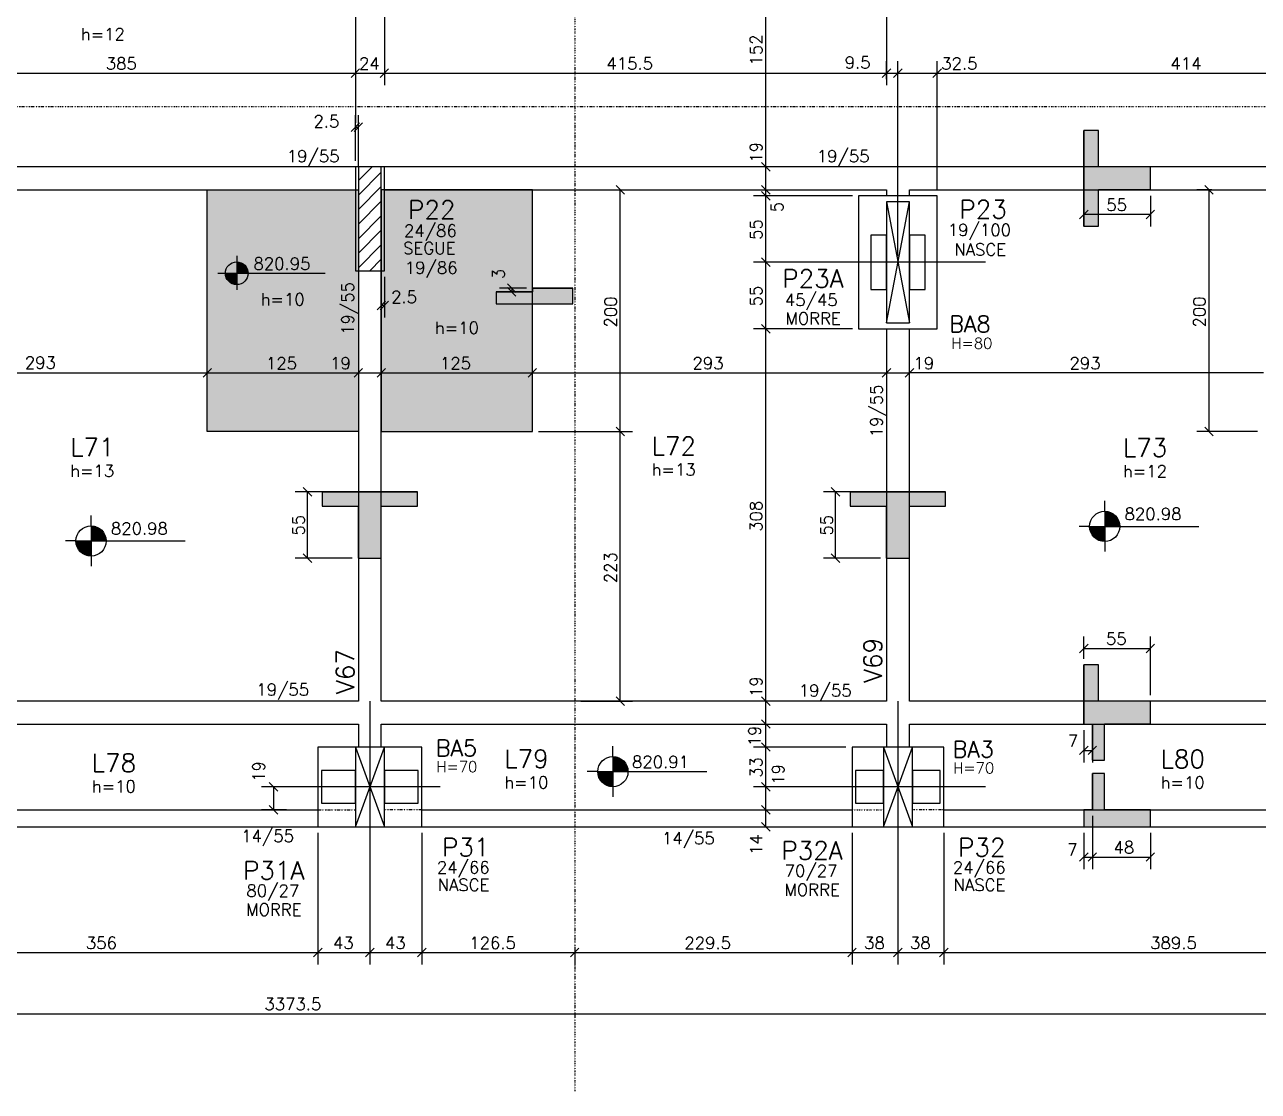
# Model space of a CAD drawing. Extents: x 2105 to 8289, y 869 to 3839.
# Drawn here: x 4229 to 5250, y 1876 to 2759 of the extents above; entities that cross this region are included whole.
import ezdxf

# ---------------------------------------------------------------- set-up
doc = ezdxf.new("R2010")
doc.units = 0
doc.header["$MEASUREMENT"] = 0
doc.linetypes.add('ESTILO_TQS_0004', pattern=[2, 0.5, -0.4, 0.1, -0.4, 0.1, -0.5])
for name, color, linetype in [('1', 1, 'CONTINUOUS'), ('2', 2, 'CONTINUOUS'), ('3', 3, 'CONTINUOUS'), ('4', 4, 'CONTINUOUS'), ('6', 6, 'CONTINUOUS'), ('7', 7, 'CONTINUOUS'), ('8', 8, 'CONTINUOUS'), ('9', 9, 'CONTINUOUS')]:
    doc.layers.add(name, color=color, linetype=linetype)
doc.styles.get("Standard").update_dxf_attribs({"font": 'ROMANS.SHX'})

msp = doc.modelspace()

# ---------------------------------------------------------------- linework, layer by layer
at = {"layer": '1', "linetype": 'Continuous'}
for p, q in [((4941.86, 2512.021), (4960.86, 2612.021)), ((4941.86, 2612.021), (4960.86, 2512.021)), ((4502.36, 2095.021), (4526.36, 2161.021)), ((4502.36, 2161.021), (4526.36, 2095.021)), ((4939.36, 2095.021), (4963.36, 2161.021)), ((4939.36, 2161.021), (4963.36, 2095.021))]:
    msp.add_line(p, q, dxfattribs=at)
at = {"layer": '2', "linetype": 'Continuous'}
for p, q in [((4498.824466, 2714.898112), (4505.895534, 2721.969179)), ((4498.824466, 2714.898112), (4505.895534, 2721.969179)), ((4522.824466, 2714.898112), (4529.895534, 2721.969179)), ((4522.824466, 2714.898112), (4529.895534, 2721.969179)), ((4938.324466, 2714.898112), (4945.395534, 2721.969179)), ((4938.324466, 2714.898112), (4945.395534, 2721.969179)), ((4938.324466, 2714.898112), (4945.395534, 2721.969179)), ((4947.824466, 2714.898112), (4954.895534, 2721.969179)), ((4947.824466, 2714.898112), (4954.895534, 2721.969179)), ((4980.324466, 2714.898112), (4987.395534, 2721.969179)), ((4980.324466, 2714.898112), (4987.395534, 2721.969179)), ((4498.824466, 2670.236046), (4505.895534, 2677.307114)), ((4501.324466, 2670.236046), (4508.395534, 2677.307114)), ((4845.507339, 2637.485466), (4838.436271, 2644.556534)), ((4845.507339, 2637.485466), (4838.436271, 2644.556534)), ((4725.172085, 2618.485466), (4718.101017, 2625.556534)), ((4845.507339, 2618.485466), (4838.436271, 2625.556534)), ((4845.507339, 2618.485466), (4838.436271, 2625.556534)), ((5212.348448, 2618.485466), (5205.27738, 2625.556534)), ((4845.507339, 2613.485466), (4838.436271, 2620.556534)), ((4845.507339, 2613.485466), (4838.436271, 2620.556534)), ((5108.810885, 2605.01746), (5101.739817, 2597.946392)), ((5163.810885, 2605.01746), (5156.739817, 2597.946392)), ((4514.36, 2598.021), (4514.36, 2598.021)), ((4845.507339, 2558.485466), (4838.436271, 2565.556534)), ((4845.507339, 2558.485466), (4838.436271, 2565.556534)), ((4951.36, 2562.021), (4951.36, 2562.021)), ((4628.192579, 2544.165235), (4635.263647, 2537.094167)), ((4628.192579, 2541.165235), (4635.263647, 2534.094167)), ((4527.395534, 2529.732921), (4520.324466, 2522.661853)), ((4529.895534, 2529.732921), (4522.824466, 2522.661853)), ((4845.507339, 2503.485466), (4838.436271, 2510.556534)), ((4845.507339, 2503.485466), (4838.436271, 2510.556534)), ((4376.324466, 2466.94205), (4383.395534, 2474.013118)), ((4376.324466, 2466.94205), (4383.395534, 2474.013118)), ((4501.324466, 2466.94205), (4508.395534, 2474.013118)), ((4501.324466, 2466.94205), (4508.395534, 2474.013118)), ((4520.324466, 2466.94205), (4527.395534, 2474.013118)), ((4520.324466, 2466.94205), (4527.395534, 2474.013118)), ((4645.324466, 2466.94205), (4652.395534, 2474.013118)), ((4645.324466, 2466.94205), (4652.395534, 2474.013118)), ((4938.324466, 2466.94205), (4945.395534, 2474.013118)), ((4938.324466, 2466.94205), (4945.395534, 2474.013118)), ((4938.324466, 2466.94205), (4945.395534, 2474.013118)), ((4957.324466, 2466.94205), (4964.395534, 2474.013118)), ((4957.324466, 2466.94205), (4964.395534, 2474.013118)), ((4964.395534, 2474.013118), (4957.324466, 2466.94205)), ((4725.172085, 2418.485466), (4718.101017, 2425.556534)), ((4725.172085, 2418.485466), (4718.101017, 2425.556534)), ((5212.348448, 2418.485466), (5205.27738, 2425.556534)), ((4466.217986, 2368.638791), (4459.146919, 2375.709858)), ((4903.217986, 2368.638791), (4896.146919, 2375.709858)), ((4466.217986, 2313.638791), (4459.146919, 2320.709858)), ((4903.217986, 2313.638791), (4896.146919, 2320.709858)), ((5101.739817, 2238.984981), (5108.810885, 2246.056049)), ((5156.739817, 2238.984981), (5163.810885, 2246.056049)), ((4725.172085, 2195.485466), (4718.101017, 2202.556534)), ((4845.507339, 2195.485466), (4838.436271, 2202.556534)), ((4845.507339, 2195.485466), (4838.436271, 2202.556534)), ((4845.507339, 2176.485466), (4838.436271, 2183.556534)), ((4845.507339, 2176.485466), (4838.436271, 2183.556534)), ((4845.507339, 2157.485466), (4838.436271, 2164.556534)), ((4845.507339, 2157.485466), (4838.436271, 2164.556534)), ((5101.739817, 2154.691846), (5108.810885, 2161.762914)), ((5108.739817, 2154.691846), (5115.810885, 2161.762914)), ((4431.125392, 2131.556534), (4438.19646, 2124.485466)), ((4514.36, 2128.021), (4514.36, 2128.021)), ((4845.507339, 2124.485466), (4838.436271, 2131.556534)), ((4845.507339, 2124.485466), (4838.436271, 2131.556534)), ((4951.36, 2128.021), (4951.36, 2128.021)), ((4431.125392, 2112.556534), (4438.19646, 2105.485466)), ((4845.507339, 2105.485466), (4838.436271, 2112.556534)), ((4845.507339, 2105.485466), (4838.436271, 2112.556534)), ((4845.507339, 2091.485466), (4838.436271, 2098.556534)), ((5101.739817, 2066.490242), (5108.810885, 2073.56131)), ((5108.739817, 2066.490242), (5115.810885, 2073.56131)), ((5108.739817, 2066.490242), (5115.810885, 2073.56131)), ((5156.739817, 2066.490242), (5163.810885, 2073.56131)), ((4467.824466, 1987.434085), (4474.895534, 1994.505152)), ((4467.824466, 1987.434085), (4474.895534, 1994.505152)), ((4510.824466, 1987.434085), (4517.895534, 1994.505152)), ((4510.824466, 1987.434085), (4517.895534, 1994.505152)), ((4553.824466, 1987.434085), (4560.895534, 1994.505152)), ((4553.824466, 1987.434085), (4560.895534, 1994.505152)), ((4680.324466, 1987.434085), (4687.395534, 1994.505152)), ((4680.324466, 1987.434085), (4687.395534, 1994.505152)), ((4909.824466, 1987.434085), (4916.895534, 1994.505152)), ((4909.824466, 1987.434085), (4916.895534, 1994.505152)), ((4947.824466, 1987.434085), (4954.895534, 1994.505152)), ((4947.824466, 1987.434085), (4954.895534, 1994.505152)), ((4985.824466, 1987.434085), (4992.895534, 1994.505152)), ((4985.824466, 1987.434085), (4992.895534, 1994.505152))]:
    msp.add_line(p, q, dxfattribs=at)
at = {"layer": '3', "linetype": 'Continuous'}
for p, q in [((4504.86, 2629.612816), (4516.268184, 2641.021)), ((4504.86, 2617.592001), (4523.86, 2636.592001)), ((4504.86, 2605.571186), (4523.86, 2624.571186)), ((4504.86, 2593.55037), (4523.86, 2612.55037)), ((4504.86, 2581.529555), (4523.86, 2600.529555)), ((4504.86, 2569.50874), (4523.86, 2588.50874)), ((4504.86, 2557.487925), (4523.86, 2576.487925)), ((4404.187997, 2567.387838), (4404.187997, 2539.178871)), ((4514.413891, 2555.021), (4523.86, 2564.467109)), ((4388.544436, 2552.908455), (4477.309894, 2552.908455)), ((4404.187962, 2552.313853), (4394.812962, 2552.313853)), ((4394.812997, 2552.908455), (4413.562997, 2552.908455)), ((4404.187997, 2562.283455), (4404.187997, 2543.533455)), ((4404.187997, 2561.827944), (4407.074841, 2561.827944)), ((4404.187997, 2561.233307), (4408.499344, 2561.233307)), ((4404.187997, 2560.63867), (4409.492191, 2560.63867)), ((4404.187997, 2560.044025), (4410.268637, 2560.044025)), ((4404.187997, 2559.449432), (4410.904141, 2559.449432)), ((4404.187997, 2558.854796), (4411.435898, 2558.854796)), ((4404.187997, 2558.26015), (4411.885401, 2558.26015)), ((4404.187997, 2557.665513), (4412.266417, 2557.665513)), ((4404.187997, 2557.070876), (4412.588283, 2557.070876)), ((4404.187997, 2556.47624), (4412.857576, 2556.47624)), ((4404.187997, 2555.881603), (4413.079055, 2555.881603)), ((4404.187997, 2555.287002), (4413.25626, 2555.287002)), ((4404.187997, 2554.692365), (4413.391694, 2554.692365)), ((4404.187997, 2554.097728), (4413.487252, 2554.097728)), ((4404.187997, 2553.503091), (4413.562997, 2553.503091)), ((4404.187962, 2551.719217), (4394.888707, 2551.719217)), ((4404.187962, 2551.12458), (4394.98423, 2551.12458)), ((4404.187962, 2550.529943), (4395.119699, 2550.529943)), ((4404.187962, 2549.935342), (4395.296904, 2549.935342)), ((4404.187962, 2549.340669), (4395.518383, 2549.340669)), ((4404.187962, 2548.746068), (4395.787676, 2548.746068)), ((4404.187962, 2548.151432), (4396.109541, 2548.151432)), ((4404.187962, 2547.556795), (4396.490558, 2547.556795)), ((4404.187962, 2546.962158), (4396.940096, 2546.962158)), ((4404.187962, 2546.367557), (4397.471817, 2546.367557)), ((4404.187962, 2545.772876), (4398.107322, 2545.772876)), ((4404.187962, 2545.178274), (4398.883768, 2545.178274)), ((4404.187962, 2544.583638), (4399.876615, 2544.583638)), ((4404.187962, 2543.989001), (4401.301154, 2543.989001)), ((5122.473285, 2356.001597), (5122.473285, 2364.582351)), ((4283.656314, 2343.94468), (4283.656314, 2352.525433)), ((5122.473285, 2356.001597), (5122.473285, 2331.001597)), ((5122.473285, 2355.39425), (5126.32241, 2355.39425)), ((5122.473285, 2354.601401), (5128.221748, 2354.601401)), ((5122.473285, 2353.808552), (5129.545543, 2353.808552)), ((5122.473285, 2353.015691), (5130.580804, 2353.015691)), ((5122.473285, 2352.222901), (5131.428144, 2352.222901)), ((5122.473285, 2351.430052), (5132.137153, 2351.430052)), ((5122.473285, 2350.637191), (5132.73649, 2350.637191)), ((5122.473285, 2349.844342), (5133.244512, 2349.844342)), ((5122.473285, 2349.051493), (5133.673665, 2349.051493)), ((5122.473285, 2348.258644), (5134.032724, 2348.258644)), ((4283.656314, 2343.94468), (4283.656314, 2318.94468)), ((4283.656314, 2343.337333), (4287.505439, 2343.337333)), ((4283.656314, 2342.544483), (4289.404777, 2342.544483)), ((4283.656314, 2341.751634), (4290.728572, 2341.751634)), ((4283.656314, 2340.958773), (4291.763834, 2340.958773)), ((4283.656314, 2340.165984), (4292.611173, 2340.165984)), ((4283.656314, 2339.373135), (4293.320182, 2339.373135)), ((4283.656314, 2338.580274), (4293.919519, 2338.580274)), ((5109.973285, 2343.501597), (5101.260409, 2343.501597)), ((5122.473237, 2342.708796), (5109.973237, 2342.708796)), ((5109.973285, 2343.501597), (5134.973285, 2343.501597)), ((5122.473237, 2341.915947), (5110.074231, 2341.915947)), ((5122.473237, 2341.123098), (5110.201595, 2341.123098)), ((5122.473237, 2340.330249), (5110.382221, 2340.330249)), ((5122.473237, 2339.537448), (5110.618493, 2339.537448)), ((5122.473237, 2338.744551), (5110.913799, 2338.744551)), ((5122.473237, 2337.951749), (5111.272857, 2337.951749)), ((5122.473285, 2347.465795), (5134.328029, 2347.465795)), ((5122.473285, 2346.672994), (5134.564302, 2346.672994)), ((5122.473285, 2345.880145), (5134.74488, 2345.880145)), ((5122.473285, 2345.087296), (5134.872291, 2345.087296)), ((5122.473285, 2344.294447), (5134.973285, 2344.294447)), ((5134.973285, 2343.501597), (5200.279409, 2343.501597)), ((4271.156314, 2331.44468), (4262.443439, 2331.44468)), ((4283.656267, 2330.651879), (4271.156267, 2330.651879)), ((4271.156314, 2331.44468), (4296.156314, 2331.44468)), ((4283.656267, 2329.85903), (4271.257261, 2329.85903)), ((4283.656267, 2329.066181), (4271.384624, 2329.066181)), ((4283.656267, 2328.273331), (4271.56525, 2328.273331)), ((4283.656314, 2337.787425), (4294.427541, 2337.787425)), ((4283.656314, 2336.994576), (4294.856695, 2336.994576)), ((4283.656314, 2336.201727), (4295.215753, 2336.201727)), ((4283.656314, 2335.408878), (4295.511058, 2335.408878)), ((4283.656314, 2334.616076), (4295.747331, 2334.616076)), ((4283.656314, 2333.823227), (4295.927909, 2333.823227)), ((4283.656314, 2333.030378), (4296.05532, 2333.030378)), ((4283.656314, 2332.237529), (4296.156314, 2332.237529)), ((4296.156314, 2331.44468), (4361.462438, 2331.44468)), ((5122.473237, 2337.1589), (5111.70201, 2337.1589)), ((5122.473237, 2336.366051), (5112.210033, 2336.366051)), ((5122.473237, 2335.573202), (5112.809417, 2335.573202)), ((5122.473237, 2334.780401), (5113.518379, 2334.780401)), ((5122.473237, 2333.987492), (5114.365718, 2333.987492)), ((5122.473237, 2333.194691), (5115.400979, 2333.194691)), ((5122.473237, 2332.401842), (5116.724775, 2332.401842)), ((5122.473237, 2331.608993), (5118.62416, 2331.608993)), ((5122.473285, 2331.001597), (5122.473285, 2322.781533)), ((4283.656267, 2327.48053), (4271.801523, 2327.48053)), ((4283.656267, 2326.687633), (4272.096828, 2326.687633)), ((4283.656267, 2325.894832), (4272.455886, 2325.894832)), ((4283.656267, 2325.101983), (4272.88504, 2325.101983)), ((4283.656267, 2324.309134), (4273.393062, 2324.309134)), ((4283.656267, 2323.516285), (4273.992446, 2323.516285)), ((4283.656267, 2322.723483), (4274.701408, 2322.723483)), ((4283.656267, 2321.930575), (4275.548748, 2321.930575)), ((4283.656267, 2321.137773), (4276.584009, 2321.137773)), ((4283.656267, 2320.344924), (4277.907804, 2320.344924)), ((4283.656267, 2319.552075), (4279.80719, 2319.552075)), ((4283.656314, 2318.94468), (4283.656314, 2310.724615)), ((4715.472273, 2153.148646), (4715.472273, 2161.729399)), ((4715.472273, 2153.148646), (4715.472273, 2128.148646)), ((4715.472273, 2152.541298), (4719.321398, 2152.541298)), ((4715.472273, 2151.748449), (4721.220736, 2151.748449)), ((4715.472273, 2150.9556), (4722.544531, 2150.9556)), ((4715.472273, 2150.162739), (4723.579792, 2150.162739)), ((4715.472273, 2149.36995), (4724.427132, 2149.36995)), ((4715.472273, 2148.577101), (4725.136141, 2148.577101)), ((4715.472273, 2147.78424), (4725.735478, 2147.78424)), ((4715.472273, 2146.991391), (4726.2435, 2146.991391)), ((4715.472273, 2146.198542), (4726.672654, 2146.198542)), ((4715.472273, 2145.405693), (4727.031712, 2145.405693)), ((4715.472273, 2144.612844), (4727.327017, 2144.612844)), ((4702.972273, 2140.648646), (4694.259397, 2140.648646)), ((4715.472226, 2139.855845), (4702.972226, 2139.855845)), ((4702.972273, 2140.648646), (4727.972273, 2140.648646)), ((4715.472226, 2139.062996), (4703.07322, 2139.062996)), ((4715.472226, 2138.270146), (4703.200583, 2138.270146)), ((4715.472226, 2137.477297), (4703.381209, 2137.477297)), ((4715.472226, 2136.684496), (4703.617482, 2136.684496)), ((4715.472226, 2135.891599), (4703.912787, 2135.891599)), ((4715.472226, 2135.098798), (4704.271845, 2135.098798)), ((4715.472226, 2134.305949), (4704.700999, 2134.305949)), ((4715.472273, 2143.820042), (4727.56329, 2143.820042)), ((4715.472273, 2143.027193), (4727.743868, 2143.027193)), ((4715.472273, 2142.234344), (4727.871279, 2142.234344)), ((4715.472273, 2141.441495), (4727.972273, 2141.441495)), ((4727.972273, 2140.648646), (4793.278397, 2140.648646)), ((4715.472226, 2133.5131), (4705.209021, 2133.5131)), ((4715.472226, 2132.720251), (4705.808405, 2132.720251)), ((4715.472226, 2131.927449), (4706.517367, 2131.927449)), ((4715.472226, 2131.134541), (4707.364706, 2131.134541)), ((4715.472226, 2130.341739), (4708.399968, 2130.341739)), ((4715.472226, 2129.54889), (4709.723763, 2129.54889)), ((4715.472226, 2128.756041), (4711.623148, 2128.756041)), ((4715.472273, 2128.148646), (4715.472273, 2119.928581)), ((4115.36, 2109.021), (4471.36, 2109.021)), ((4557.36, 2109.021), (4913.36, 2109.021)), ((4989.36, 2109.021), (5378.86, 2109.021)), ((4089.36, 2095.021), (4502.36, 2095.021)), ((4526.36, 2095.021), (4941.86, 2095.021)), ((4960.86, 2095.021), (5378.86, 2095.021))]:
    msp.add_line(p, q, dxfattribs=at)
at = {"layer": '3', "linetype": 'ESTILO_TQS_0004'}
for p, q in [((4471.36, 2109.021), (4502.36, 2109.021)), ((4557.36, 2109.021), (4526.36, 2109.021)), ((4913.36, 2109.021), (4939.36, 2109.021)), ((4989.36, 2109.021), (4963.36, 2109.021))]:
    msp.add_line(p, q, dxfattribs=at)
at = {"layer": '3', "linetype": 'Continuous'}
for points in [[(4502.36, 2641.021), (4122.36, 2641.021)], [(4951.36, 2641.021), (4526.36, 2641.021)], [(5397.86, 2641.021), (4951.36, 2641.021)], [(4122.36, 2622.021), (4502.36, 2622.021)], [(4526.36, 2622.021), (4941.86, 2622.021)], [(4918.86, 2507.021), (4983.86, 2507.021), (4983.86, 2617.021), (4918.86, 2617.021), (4918.86, 2507.021)], [(4941.86, 2622.021), (4941.86, 2617.021)], [(4960.86, 2622.021), (5378.86, 2622.021)], [(4960.86, 2617.021), (4960.86, 2622.021)], [(4504.86, 2555.021), (4504.86, 2199.021)], [(4523.86, 2199.021), (4523.86, 2555.021)], [(4941.86, 2507.021), (4941.86, 2199.021)], [(4960.86, 2199.021), (4960.86, 2507.021)], [(4504.86, 2199.021), (4086.86, 2199.021)], [(4941.86, 2199.021), (4523.86, 2199.021)], [(5378.86, 2199.021), (4960.86, 2199.021)], [(4086.86, 2180.021), (4504.86, 2180.021)], [(4504.86, 2180.021), (4504.86, 2161.021)], [(4523.86, 2180.021), (4941.86, 2180.021)], [(4523.86, 2161.021), (4523.86, 2180.021)], [(4941.86, 2180.021), (4941.86, 2161.021)], [(4960.86, 2180.021), (5378.86, 2180.021)], [(4960.86, 2161.021), (4960.86, 2180.021)], [(4471.36, 2095.019293), (4557.36, 2095.019293), (4557.36, 2161.019293), (4471.36, 2161.019293), (4471.36, 2095.019293)], [(4913.36, 2095.021), (4989.36, 2095.021), (4989.36, 2161.021), (4913.36, 2161.021), (4913.36, 2095.021)]]:
    msp.add_lwpolyline(points, dxfattribs=at)
at = {"layer": '3', "linetype": 'ESTILO_TQS_0004'}
for points in [[(4379.86, 2622.021), (4504.86, 2622.021), (4504.86, 2422.021), (4379.86, 2422.021), (4379.86, 2622.021)], [(4523.86, 2422.021), (4648.86, 2422.021), (4648.86, 2622.021), (4523.86, 2622.021), (4523.86, 2422.021)]]:
    msp.add_lwpolyline(points, dxfattribs=at)
at = {"layer": '3', "linetype": 'Continuous'}
for centre, radius in [((4404.187997, 2552.908455), 9.375), ((5122.473285, 2343.501597), 12.5), ((4283.656314, 2331.44468), 12.5), ((4715.472273, 2140.648646), 12.5)]:
    msp.add_circle(centre, radius, dxfattribs=at)
at = {"layer": '6', "linetype": 'Continuous'}
for p, q in [((5105.275351, 2641.021), (5105.275351, 2671.021)), ((5117.275351, 2641.021), (5117.275351, 2671.021)), ((5105.275351, 2622.021), (5105.275351, 2641.021)), ((5160.275351, 2641.021), (5117.275351, 2641.021)), ((5160.275351, 2622.021), (5160.275351, 2641.021)), ((5105.275351, 2592.021), (5105.275351, 2622.021)), ((5117.275351, 2592.021), (5117.275351, 2622.021)), ((5160.275351, 2622.021), (5117.275351, 2622.021)), ((4618.86, 2537.629701), (4648.86, 2537.629701)), ((4648.86, 2540.629701), (4682.391457, 2540.629701)), ((4648.86, 2537.629701), (4648.86, 2540.629701)), ((4667.86, 2540.629701), (4667.86, 2540.629701)), ((4618.86, 2527.629701), (4682.391457, 2527.629701)), ((4474.86, 2372.174324), (4504.86, 2372.174324)), ((4504.86, 2372.174324), (4523.86, 2372.174324)), ((4523.86, 2372.174324), (4553.86, 2372.174324)), ((4911.86, 2372.174324), (4941.86, 2372.174324)), ((4941.86, 2372.174324), (4960.86, 2372.174324)), ((4960.86, 2372.174324), (4990.86, 2372.174324)), ((4474.86, 2360.174324), (4504.86, 2360.174324)), ((4504.86, 2317.174324), (4504.86, 2360.174324)), ((4523.86, 2317.174324), (4523.86, 2360.174324)), ((4523.86, 2360.174324), (4553.86, 2360.174324)), ((4911.86, 2360.174324), (4941.86, 2360.174324)), ((4941.86, 2317.174324), (4941.86, 2360.174324)), ((4960.86, 2317.174324), (4960.86, 2360.174324)), ((4960.86, 2360.174324), (4990.86, 2360.174324)), ((4504.86, 2317.174324), (4523.86, 2317.174324)), ((4941.86, 2317.174324), (4960.86, 2317.174324)), ((5105.275351, 2199.021), (5105.275351, 2229.021)), ((5117.275351, 2199.021), (5117.275351, 2229.021)), ((5105.275351, 2180.021), (5105.275351, 2199.021)), ((5160.275351, 2199.021), (5117.275351, 2199.021)), ((5160.275351, 2180.021), (5160.275351, 2199.021)), ((5105.275351, 2180.021), (5112.275351, 2180.021)), ((5112.275351, 2180.021), (5112.275351, 2180.021)), ((5112.275351, 2150.021), (5112.275351, 2180.021)), ((5122.275351, 2150.021), (5122.275351, 2180.021)), ((5160.275351, 2180.021), (5122.275351, 2180.021)), ((5112.275351, 2139.021), (5112.275351, 2139.021)), ((5112.275351, 2109.021), (5112.275351, 2139.021)), ((5122.275351, 2109.021), (5122.275351, 2139.021)), ((5112.275351, 2109.021), (5105.275351, 2109.021)), ((5105.275351, 2109.021), (5105.275351, 2095.021)), ((5160.275351, 2109.021), (5122.275351, 2109.021)), ((5160.275351, 2095.021), (5160.275351, 2109.021)), ((5105.275351, 2095.021), (5160.275351, 2095.021))]:
    msp.add_line(p, q, dxfattribs=at)
at = {"layer": '7', "linetype": 'Continuous'}
for points in [[(4502.36, 2555.021), (4526.36, 2555.021), (4526.36, 2641.021), (4502.36, 2641.021), (4502.36, 2555.021)], [(4504.86, 2555.021), (4523.86, 2555.021), (4523.86, 2641.021), (4504.86, 2641.021), (4504.86, 2555.021)], [(4941.86, 2512.021), (4960.86, 2512.021), (4960.86, 2612.021), (4941.86, 2612.021), (4941.86, 2512.021)], [(4941.86, 2584.521), (4928.86, 2584.521), (4928.86, 2539.521), (4941.86, 2539.521), (4941.86, 2584.521)], [(4973.86, 2584.521), (4960.86, 2584.521), (4960.86, 2539.521), (4973.86, 2539.521), (4973.86, 2584.521)], [(4502.36, 2095.021), (4526.36, 2095.021), (4526.36, 2161.021), (4502.36, 2161.021), (4502.36, 2095.021)], [(4939.36, 2095.021), (4963.36, 2095.021), (4963.36, 2161.021), (4939.36, 2161.021), (4939.36, 2095.021)], [(4502.36, 2141.521), (4474.36, 2141.521), (4474.36, 2114.521), (4502.36, 2114.521), (4502.36, 2141.521)], [(4554.36, 2141.521), (4526.36, 2141.521), (4526.36, 2114.521), (4554.36, 2114.521), (4554.36, 2141.521)], [(4939.36, 2141.521), (4916.36, 2141.521), (4916.36, 2114.521), (4939.36, 2114.521), (4939.36, 2141.521)], [(4986.36, 2141.521), (4963.36, 2141.521), (4963.36, 2114.521), (4986.36, 2114.521), (4986.36, 2141.521)]]:
    msp.add_lwpolyline(points, dxfattribs=at)
at = {"layer": '8', "linetype": 'Continuous'}
for points in [[(5105.275351, 2592.021), (5117.275351, 2592.021), (5117.275351, 2622.021), (5160.275351, 2622.021), (5160.275351, 2641.021), (5117.275351, 2641.021), (5117.275351, 2671.021), (5105.275351, 2671.021), (5105.275351, 2592.021)], [(4618.86, 2527.629701), (4682.391457, 2527.629701), (4682.391457, 2540.629701), (4648.86, 2540.629701), (4648.86, 2537.629701), (4618.86, 2537.629701), (4618.86, 2527.629701)], [(4474.86, 2372.174324), (4474.86, 2360.174324), (4504.86, 2360.174324), (4504.86, 2317.174324), (4523.86, 2317.174324), (4523.86, 2360.174324), (4553.86, 2360.174324), (4553.86, 2372.174324), (4474.86, 2372.174324)], [(4911.86, 2372.174324), (4911.86, 2360.174324), (4941.86, 2360.174324), (4941.86, 2317.174324), (4960.86, 2317.174324), (4960.86, 2360.174324), (4990.86, 2360.174324), (4990.86, 2372.174324), (4911.86, 2372.174324)], [(5112.275351, 2150.021), (5122.275351, 2150.021), (5122.275351, 2180.021), (5160.275351, 2180.021), (5160.275351, 2199.021), (5117.275351, 2199.021), (5117.275351, 2229.021), (5105.275351, 2229.021), (5105.275351, 2180.021), (5112.275351, 2180.021), (5112.275351, 2150.021)], [(5105.275351, 2095.021), (5160.275351, 2095.021), (5160.275351, 2109.021), (5122.275351, 2109.021), (5122.275351, 2139.021), (5112.275351, 2139.021), (5112.275351, 2109.021), (5105.275351, 2109.021), (5105.275351, 2095.021)]]:
    msp.add_lwpolyline(points, dxfattribs=at)
for points in [[(5117.275351, 2592.021), (5117.275351, 2671.021), (5105.275351, 2671.021)], [(5117.275351, 2592.021), (5105.275351, 2671.021), (5105.275351, 2592.021)], [(5117.275351, 2592.021), (5117.275351, 2671.021), (5117.275351, 2622.021)], [(5117.275351, 2671.021), (5117.275351, 2641.021), (5117.275351, 2622.021)], [(5160.275351, 2622.021), (5117.275351, 2641.021), (5117.275351, 2622.021)], [(5160.275351, 2622.021), (5160.275351, 2641.021), (5117.275351, 2641.021)], [(4648.86, 2537.629701), (4618.86, 2537.629701), (4682.391457, 2527.629701)], [(4618.86, 2537.629701), (4618.86, 2527.629701), (4682.391457, 2527.629701)], [(4682.391457, 2540.629701), (4648.86, 2540.629701), (4682.391457, 2527.629701)], [(4648.86, 2540.629701), (4648.86, 2537.629701), (4682.391457, 2527.629701)], [(4474.86, 2360.174324), (4504.86, 2360.174324), (4474.86, 2372.174324)], [(4504.86, 2360.174324), (4553.86, 2372.174324), (4474.86, 2372.174324)], [(4523.86, 2360.174324), (4553.86, 2372.174324), (4504.86, 2360.174324)], [(4553.86, 2360.174324), (4553.86, 2372.174324), (4523.86, 2360.174324)], [(4911.86, 2360.174324), (4941.86, 2360.174324), (4911.86, 2372.174324)], [(4941.86, 2360.174324), (4990.86, 2372.174324), (4911.86, 2372.174324)], [(4960.86, 2360.174324), (4990.86, 2372.174324), (4941.86, 2360.174324)], [(4990.86, 2360.174324), (4990.86, 2372.174324), (4960.86, 2360.174324)], [(4523.86, 2317.174324), (4504.86, 2360.174324), (4504.86, 2317.174324)], [(4523.86, 2360.174324), (4504.86, 2360.174324), (4523.86, 2317.174324)], [(4960.86, 2317.174324), (4941.86, 2360.174324), (4941.86, 2317.174324)], [(4960.86, 2360.174324), (4941.86, 2360.174324), (4960.86, 2317.174324)], [(5117.275351, 2229.021), (5105.275351, 2229.021), (5112.275351, 2180.021)], [(5105.275351, 2229.021), (5105.275351, 2180.021), (5112.275351, 2180.021)], [(5117.275351, 2199.021), (5117.275351, 2229.021), (5112.275351, 2180.021)], [(5122.275351, 2150.021), (5117.275351, 2199.021), (5112.275351, 2180.021)], [(5160.275351, 2199.021), (5117.275351, 2199.021), (5122.275351, 2180.021)], [(5117.275351, 2199.021), (5122.275351, 2150.021), (5122.275351, 2180.021)], [(5160.275351, 2180.021), (5160.275351, 2199.021), (5122.275351, 2180.021)], [(5112.275351, 2150.021), (5122.275351, 2150.021), (5112.275351, 2180.021)], [(5112.275351, 2139.021), (5122.275351, 2109.021), (5122.275351, 2139.021)], [(5112.275351, 2109.021), (5122.275351, 2109.021), (5112.275351, 2139.021)], [(5105.275351, 2109.021), (5160.275351, 2095.021), (5112.275351, 2109.021)], [(5105.275351, 2109.021), (5105.275351, 2095.021), (5160.275351, 2095.021)], [(5112.275351, 2109.021), (5160.275351, 2095.021), (5122.275351, 2109.021)], [(5122.275351, 2109.021), (5160.275351, 2095.021), (5160.275351, 2109.021)]]:
    msp.add_solid(points, dxfattribs=at)
at = {"layer": '9', "linetype": 'ESTILO_TQS_0004'}
for p, q in [((4683.86, 3553.404115), (4683.86, 1876.193711)), ((2506.16007, 2691.021), (6525.290837, 2691.021))]:
    msp.add_line(p, q, dxfattribs=at)
at = {"layer": '9', "linetype": 'Continuous'}
for p, q in [((4941.86, 2807.021), (4941.86, 2708.433645)), ((4502.36, 2788.021), (4502.36, 2677.307114)), ((4526.36, 2788.021), (4526.36, 2708.433645)), ((4841.971805, 2641.021), (4841.971805, 2793.021)), ((4941.86, 2713.433645), (4941.86, 2728.433645)), ((4951.36, 2567.025132), (4951.36, 2728.433645)), ((4983.86, 2622.021), (4983.86, 2728.433645)), ((4117.36, 2718.433645), (4502.36, 2718.433645)), ((4502.36, 2718.433645), (4526.36, 2718.433645)), ((4526.36, 2718.433645), (4941.86, 2718.433645)), ((4941.86, 2718.433645), (4951.36, 2718.433645)), ((4951.36, 2718.433645), (4983.86, 2718.433645)), ((4983.86, 2718.433645), (5397.86, 2718.433645)), ((4502.36, 2646.021), (4502.36, 2683.77158)), ((4504.86, 2641.021), (4504.86, 2683.77158)), ((4502.36, 2673.77158), (4504.86, 2673.77158)), ((4841.971805, 2622.021), (4841.971805, 2641.021)), ((4719.682242, 2622.021), (4731.636551, 2622.021)), ((4721.636551, 2422.021), (4721.636551, 2622.021)), ((4913.86, 2617.021), (4831.971805, 2617.021)), ((4841.971805, 2617.021), (4841.971805, 2622.021)), ((4841.971805, 2562.021), (4841.971805, 2617.021)), ((5105.275351, 2617.021), (5105.275351, 2591.481926)), ((5160.275351, 2617.021), (5160.275351, 2591.481926)), ((5211.214904, 2622.021), (5198.812914, 2622.021)), ((5208.812914, 2422.021), (5208.812914, 2622.021)), ((5160.275351, 2601.481926), (5105.275351, 2601.481926)), ((5023.78778, 2562.021), (4831.971805, 2562.021)), ((4841.971805, 2507.021), (4841.971805, 2562.021)), ((4526.36, 2550.021), (4526.36, 2516.197387)), ((4643.86, 2540.629701), (4621.728113, 2540.629701)), ((4631.965089, 2537.629701), (4621.728113, 2537.629701)), ((4631.728113, 2540.629701), (4631.728113, 2537.629701)), ((4523.86, 2530.962392), (4523.86, 2516.197387)), ((4526.36, 2526.197387), (4523.86, 2526.197387)), ((4913.86, 2507.021), (4831.971805, 2507.021)), ((4841.971805, 2199.021), (4841.971805, 2507.021)), ((4086.86, 2470.477584), (4379.86, 2470.477584)), ((4379.86, 2470.477584), (4504.86, 2470.477584)), ((4504.86, 2470.477584), (4523.86, 2470.477584)), ((4523.86, 2470.477584), (4648.86, 2470.477584)), ((4648.86, 2470.477584), (4941.86, 2470.477584)), ((4941.86, 2470.477584), (4960.86, 2470.477584)), ((5253.86, 2470.477584), (4960.86, 2470.477584)), ((4653.86, 2422.021), (4731.636551, 2422.021)), ((4721.636551, 2199.021), (4721.636551, 2422.021)), ((5248.86, 2422.021), (5198.812914, 2422.021)), ((4476.351205, 2372.174324), (4452.682453, 2372.174324)), ((4462.682453, 2317.174324), (4462.682453, 2372.174324)), ((4913.351205, 2372.174324), (4889.682453, 2372.174324)), ((4899.682453, 2317.174324), (4899.682453, 2372.174324)), ((4499.86, 2317.174324), (4452.682453, 2317.174324)), ((4936.86, 2317.174324), (4889.682453, 2317.174324)), ((5105.275351, 2234.021), (5105.275351, 2252.520515)), ((5160.275351, 2204.021), (5160.275351, 2252.520515)), ((5105.275351, 2242.520515), (5160.275351, 2242.520515)), ((4514.36, 2199.021), (4514.36, 1980.969619)), ((4688.86, 2199.021), (4731.636551, 2199.021)), ((4841.971805, 2180.021), (4841.971805, 2199.021)), ((4951.36, 2199.021), (4951.36, 1980.969619)), ((4841.971805, 2161.021), (4841.971805, 2180.021)), ((5105.275351, 2175.021), (5105.275351, 2148.22738)), ((4908.36, 2161.021), (4831.971805, 2161.021)), ((4841.971805, 2128.021), (4841.971805, 2161.021)), ((5105.275351, 2158.22738), (5112.275351, 2158.22738)), ((5112.275351, 2157.762763), (5112.275351, 2148.22738)), ((4572.584418, 2128.021), (4424.660926, 2128.021)), ((4434.660926, 2128.021), (4434.660926, 2109.021)), ((5023.860537, 2128.021), (4831.971805, 2128.021)), ((4841.971805, 2109.021), (4841.971805, 2128.021)), ((4445.523472, 2109.021), (4424.660926, 2109.021)), ((4841.971805, 2095.021), (4841.971805, 2109.021)), ((5112.275351, 2104.021), (5112.275351, 2060.025776)), ((4471.36, 2090.021), (4471.36, 1980.969619)), ((4557.36, 2090.021), (4557.36, 1980.969619)), ((4913.36, 2090.021), (4913.36, 1980.969619)), ((4989.36, 2090.021), (4989.36, 1980.969619)), ((5105.275351, 2090.021), (5105.275351, 2060.025776)), ((5160.275351, 2090.021), (5160.275351, 2060.025776)), ((5105.275351, 2070.025776), (5112.275351, 2070.025776)), ((5112.275351, 2070.025776), (5160.275351, 2070.025776)), ((4115.36, 1990.969619), (4471.36, 1990.969619)), ((4471.36, 1990.969619), (4514.36, 1990.969619)), ((4514.36, 1990.969619), (4557.36, 1990.969619)), ((4557.36, 1990.969619), (4683.86, 1990.969619)), ((4683.86, 1994.853611), (4683.86, 1980.969619)), ((4683.86, 1990.969619), (4913.36, 1990.969619)), ((4913.36, 1990.969619), (4951.36, 1990.969619)), ((4951.36, 1990.969619), (4989.36, 1990.969619)), ((4989.36, 1990.969619), (5378.86, 1990.969619)), ((2769.36, 1940.406231), (6142.86, 1940.406231))]:
    msp.add_line(p, q, dxfattribs=at)
for points in [[(4504.86, 2422.021), (4379.86, 2422.021), (4379.86, 2622.021), (4504.86, 2622.021), (4504.86, 2422.021)], [(4523.86, 2422.021), (4648.86, 2422.021), (4648.86, 2622.021), (4523.86, 2622.021), (4523.86, 2422.021)]]:
    msp.add_lwpolyline(points, dxfattribs=at)
for points in [[(4504.86, 2422.021), (4379.86, 2422.021), (4379.86, 2622.021)], [(4504.86, 2422.021), (4379.86, 2622.021), (4504.86, 2622.021)], [(4504.86, 2422.021), (4504.86, 2622.021), (4504.86, 2422.021)], [(4523.86, 2422.021), (4648.86, 2422.021), (4648.86, 2622.021)], [(4523.86, 2422.021), (4648.86, 2622.021), (4523.86, 2622.021)], [(4523.86, 2422.021), (4523.86, 2622.021), (4523.86, 2422.021)]]:
    msp.add_solid(points, dxfattribs=at)

# ---------------------------------------------------------------- texts
at = {"layer": '2', "linetype": 'Continuous'}
for s, p in [('152', (4838.971805, 2724.784757)), ('19', (4838.971805, 2644.35433)), ('5', (4856.260589, 2603.455203)), ('55', (4838.971805, 2580.521)), ('3', (4625.776363, 2548.005589)), ('200', (4718.636551, 2508.021)), ('55', (4838.971805, 2525.521)), ('200', (5205.812914, 2508.021)), ('308', (4838.971805, 2339.021)), ('55', (4460.284923, 2335.985851)), ('55', (4897.284923, 2335.985851)), ('223', (4718.636551, 2296.521)), ('19', (4838.971805, 2202.35433)), ('19', (4837.701434, 2161.576536)), ('19', (4427.359219, 2132.199881)), ('33', (4838.971805, 2135.521)), ('19', (4857.26191, 2129.763886)), ('14', (4838.971805, 2071.68767))]:
    msp.add_text(s, height=10, rotation=90, dxfattribs=at).set_placement(p)
for s, p in [('385', (4295.86, 2721.433645)), ('24', (4505.36, 2721.433645)), ('415.5', (4710.11, 2721.433645)), ('9.5', (4907.279108, 2722.272835)), ('32.5', (4987.19333, 2721.433645)), ('414', (5176.86, 2721.433645)), ('2.5', (4467.748887, 2673.64811)), ('55', (5123.775351, 2604.481926)), ('2.5', (4532.027941, 2528.309659)), ('293', (4228.837511, 2473.989882)), ('125', (4428.36, 2473.477584)), ('19', (4481.52667, 2473.477584)), ('125', (4572.36, 2473.477584)), ('293', (4781.36, 2473.477584)), ('19', (4964.19333, 2473.477584)), ('293', (5093.36, 2473.477584)), ('55', (5123.534412, 2245.520515)), ('7', (5091.942021, 2161.22738)), ('48', (5129.775351, 2073.025776)), ('7', (5091.395675, 2071.067962)), ('356', (4279.36, 1993.969619)), ('43', (4483.86, 1993.969619)), ('43', (4526.86, 1993.969619)), ('126.5', (4596.61, 1993.969619)), ('229.5', (4774.61, 1993.969619)), ('38', (4923.36, 1993.969619)), ('38', (4961.36, 1993.969619)), ('389.5', (5160.11, 1993.969619)), ('3373.5', (4427.11, 1943.406231))]:
    msp.add_text(s, height=10, dxfattribs=at).set_placement(p)
at = {"layer": '3', "linetype": 'Continuous'}
for s, height, p in [('h=12', 10, (4275.193653, 2745.68454)), ('19/55', 10, (4445.601719, 2644.771)), ('19/55', 10, (4884.197045, 2644.771)), ('24/86', 10, (4542.596119, 2583.151966)), ('19/100', 10, (4992.646446, 2583.775302)), ('SEGUE', 10, (4541.927652, 2568.704921)), ('NASCE', 10, (4998.003308, 2567.605533)), ('820.95', 10, (4418.061033, 2555.844801)), ('19/86', 10, (4543.271993, 2552.512377)), ('h=10', 10, (4424.036695, 2526.335268)), ('45/45', 10, (4857.787046, 2525.862043)), ('h=10', 10, (4568.212823, 2502.851531)), ('MORRE', 10, (4858.198064, 2510.568766)), ('H=80', 9, (4995.628884, 2490.52747)), ('h=13', 10, (4266.43974, 2384.525528)), ('h=13', 10, (4747.604353, 2385.501323)), ('h=12', 10, (5137.556094, 2384.189215)), ('820.98', 10, (5138.877823, 2348.825222)), ('820.98', 10, (4300.060852, 2336.768304)), ('19/55', 10, (4420.395088, 2203.498642)), ('19/55', 10, (4869.368181, 2202.721829)), ('H=70', 9, (4569.416765, 2140.21708)), ('820.91', 10, (4731.316282, 2143.730154)), ('H=70', 9, (4997.097607, 2139.205941)), ('h=10', 10, (4625.708198, 2126.71883)), ('h=10', 10, (5168.794309, 2126.65184)), ('h=10', 10, (4284.297436, 2123.445529)), ('14/55', 10, (4407.896986, 2082.412505)), ('14/55', 10, (4756.073587, 2080.563768)), ('24/66', 10, (4569.831749, 2056.402138)), ('70/27', 10, (4857.631985, 2053.595287)), ('24/66', 10, (4996.791653, 2056.362941)), ('NASCE', 10, (4570.461261, 2041.976372)), ('80/27', 10, (4412.216167, 2037.108389)), ('MORRE', 10, (4857.384805, 2037.970601)), ('NASCE', 10, (4997.421165, 2041.937174)), ('MORRE', 10, (4411.968987, 2021.483702))]:
    msp.add_text(s, height=height, dxfattribs=at).set_placement(p)
for p in [(4501.024245, 2501.987806), (4938.566655, 2417.228281)]:
    msp.add_text('19/55', height=10, rotation=90, dxfattribs=at).set_placement(p)
at = {"layer": '4', "linetype": 'Continuous'}
for s, height, p in [('P22', 15, (4546.009252, 2598.076112)), ('P23', 15, (5002.24018, 2598.356081)), ('P23A', 15, (4855.68385, 2541.026443)), ('BA8', 13.5, (4993.838441, 2504.234334)), ('L71', 15, (4266.43974, 2401.525528)), ('L72', 15, (4747.604353, 2402.501323)), ('L73', 15, (5137.556094, 2401.189215)), ('BA5', 13.5, (4568.984548, 2153.471202)), ('BA3', 13.5, (4996.665391, 2152.460063)), ('L78', 15, (4284.297436, 2140.445529)), ('L79', 15, (4625.708198, 2143.71883)), ('L80', 15, (5168.794309, 2143.65184)), ('P31', 15, (4574.150607, 2070.617766)), ('P32A', 15, (4854.917389, 2067.919017)), ('P32', 15, (5001.11051, 2070.578569)), ('P31A', 15, (4409.501571, 2051.432119))]:
    msp.add_text(s, height=height, dxfattribs=at).set_placement(p)
for s, p in [('V69', (4938.11, 2214.021)), ('V67', (4501.479543, 2204.78242))]:
    msp.add_text(s, height=15, rotation=90, dxfattribs=at).set_placement(p)

doc.saveas('drawing.dxf')
